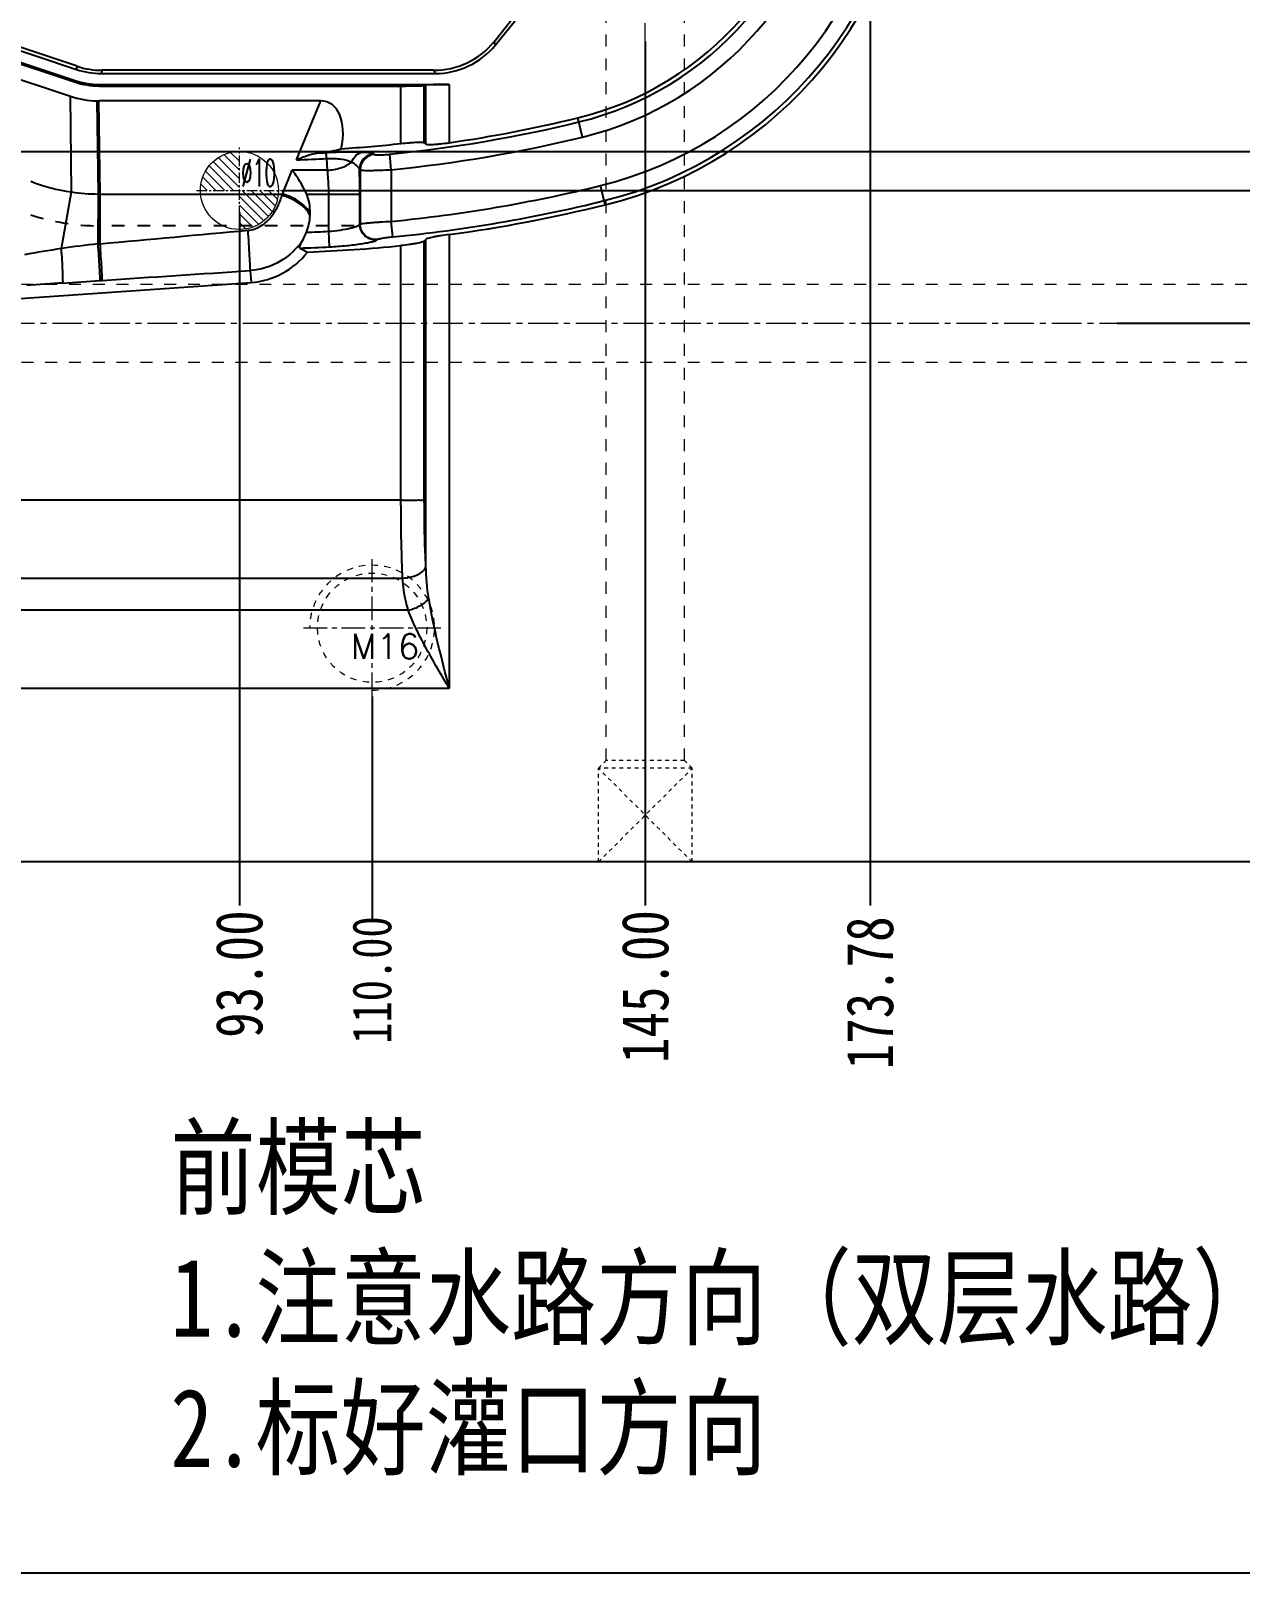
# Model space of a CAD drawing. Header units: millimetres. Extents: x 1205 to 2192, y -3369 to -2218.
# Drawn here: x 1649.5 to 1804.4, y -2752.1 to -2554.6 of the extents above; entities that cross this region are included whole.
import ezdxf

# ---------------------------------------------------------------- set-up
doc = ezdxf.new("R2010")
doc.units = ezdxf.units.MM
doc.header["$LTSCALE"] = 16.335
doc.header["$PDMODE"] = 3
doc.header["$PDSIZE"] = 0.3125
doc.linetypes.add('CENTER', pattern=[0.6, 0.375, -0.075, 0.075, -0.075])
doc.linetypes.add('HIDDEN', pattern=[0.2, 0.1, -0.1])
doc.layers.get('0').update_dxf_attribs({"linetype": 'CONTINUOUS'})
doc.layers.get('Defpoints').update_dxf_attribs({"linetype": 'CONTINUOUS'})
for name, color, linetype, lineweight in [('cool', 153, 'HIDDEN', 9), ('epin', 13, 'CONTINUOUS', 9), ('screw', 33, 'CONTINUOUS', 13)]:
    doc.layers.add(name, color=color, linetype=linetype, lineweight=lineweight)
doc.layers.add('DEFAULT_2', color=8, linetype='HIDDEN')
doc.layers.add('DIM', color=3, linetype='CONTINUOUS')
doc.styles.get("Standard").update_dxf_attribs({"font": 'txt', "width": 0.8})
doc.styles.add('TXT', font='txt.shx', dxfattribs={"bigfont": 'gbcbig.shx'})
doc.styles.add('TXT05', font='txt.shx', dxfattribs={"width": 0.5, "bigfont": 'gbcbig.shx'})
doc.dimstyles.new('11', dxfattribs={"dimtxt": 10, "dimasz": 10, "dimexe": 0, "dimexo": 0, "dimgap": 0, "dimtad": 0, "dimzin": 0, "dimdsep": 46, "dimtxsty": 'Standard', "dimcen": 0, "dimclrd": 4, "dimclre": 4, "dimclrt": 6, "dimazin": 0, "dimtfac": 1, "dimtofl": 0, "dimtmove": 0, "dimatfit": 3, "dimfxl": 0, "dimtolj": 1, "dimtzin": 0, "dimarcsym": 0})

# ---------------------------------------------------------------- blocks, each defined once
blk = doc.blocks.new('02')
at = {"layer": 'cool', "ltscale": 0.932966}
for p, q in [((1262.52, -963.86), (1863.86, -963.86)), ((1262.52, -973.86), (1863.86, -973.86))]:
    blk.add_line(p, q, dxfattribs=at)
at = {"layer": 'cool', "color": 1, "linetype": 'CENTER', "ltscale": 0.621977}
blk.add_line((1248.19, -968.86), (1878.19, -968.86), dxfattribs=at)
blk = doc.blocks.new('cool_jt_g15')
at = {"layer": 'cool', "ltscale": 0.3}
for p, q in [((0, 6), (12, 6)), ((0, 6), (12, -6)), ((0, -6), (12, 6)), ((12, -6), (12, 6)), ((12, 6), (13, 5)), ((13, -5), (13, 5)), ((12, -6), (13, -5)), ((0, -6), (12, -6))]:
    blk.add_line(p, q, dxfattribs=at)
blk = doc.blocks.new('04')
at = {"layer": 'cool', "color": 1, "linetype": 'CENTER', "ltscale": 0.621977}
blk.add_line((1008.19, -1038.86), (1008.19, -817.86), dxfattribs=at)
at = {"layer": 'cool', "ltscale": 0.932966}
for p, q in [((1003.19, -1025.86), (1003.19, -884.86)), ((1013.19, -1025.86), (1013.19, -884.86))]:
    blk.add_line(p, q, dxfattribs=at)
at = {"layer": 'cool', "ltscale": 0.932966, "rotation": 89.99999999999994}
blk.add_blockref('cool_jt_g15', (1008.19, -1038.86), dxfattribs=at)
blk = doc.blocks.new('epin_ejp_10')
at = {"layer": 'epin'}
h = blk.add_hatch(dxfattribs=at)
h.set_pattern_fill('_ANSI31', color=123, scale=0.25, angle=90, style=0)
h.set_pattern_definition([(135, (-1645.23396, 6741.0989), (-0.56126601, -0.56126601), [])])
h.paths.add_polyline_path([(0, 5, 0.414214), (-5, 0), (0, 0)])
h.paths.add_polyline_path([(5, 0), (0, 0), (0, -5, 0.414214)])
at = {"layer": 'epin', "color": 1, "linetype": 'CENTER', "ltscale": 0.219913}
for p, q in [((0, -5.5), (0, 5.5)), ((-5.5, 0), (5.5, 0))]:
    blk.add_line(p, q, dxfattribs=at)
at = {"layer": 'epin'}
blk.add_circle((0, 0), 5, dxfattribs=at)
at = {"layer": 'epin', "color": 6, "style": 'TXT05', "width": 0.5}
blk.add_text('%%c10', height=3.5, dxfattribs=at).set_placement((0.2, 0.5))
blk = doc.blocks.new('*D256')
at = {"layer": 'Defpoints', "color": 0, "transparency": 16777216}
for p in [(1583.19, -2471.02), (1636.69, -2570.02), (1910.43, -2570.02)]:
    blk.add_point(p, dxfattribs=at)
at = {"layer": 'DIM', "color": 4, "lineweight": -2, "transparency": 16777216}
blk.add_line((1636.69, -2570.02), (1910.43, -2570.02), dxfattribs=at)
at = {"layer": 'DIM', "color": 6, "transparency": 16777216, "insert": (1919.23, -2570.02), "char_height": 6, "attachment_point": 5}
blk.add_mtext('\\A1;99.00', dxfattribs=at)
blk = doc.blocks.new('*D257')
at = {"layer": 'Defpoints', "color": 0, "transparency": 16777216}
for p in [(1583.19, -2471.02), (1681.69, -2575.02), (1910.43, -2578.85)]:
    blk.add_point(p, dxfattribs=at)
at = {"layer": 'DIM', "color": 4, "lineweight": -2, "transparency": 16777216}
for p, q in [((1681.69, -2575.02), (1902.43, -2575.02)), ((1902.43, -2575.02), (1906.43, -2578.85)), ((1906.43, -2578.85), (1910.43, -2578.85))]:
    blk.add_line(p, q, dxfattribs=at)
at = {"layer": 'DIM', "color": 6, "transparency": 16777216, "insert": (1920.43, -2578.85), "char_height": 6, "attachment_point": 5}
blk.add_mtext('\\A1;104.00', dxfattribs=at)
blk = doc.blocks.new('*D258')
at = {"layer": 'Defpoints', "color": 0, "transparency": 16777216}
for p in [(1583.19, -2471.02), (1788.63, -2592.02), (1910.43, -2592.02)]:
    blk.add_point(p, dxfattribs=at)
at = {"layer": 'DIM', "color": 4, "lineweight": -2, "transparency": 16777216}
blk.add_line((1788.63, -2592.02), (1910.43, -2592.02), dxfattribs=at)
at = {"layer": 'DIM', "color": 6, "transparency": 16777216, "insert": (1920.03, -2592.02), "char_height": 6, "attachment_point": 5}
blk.add_mtext('\\A1;121.00', dxfattribs=at)
blk = doc.blocks.new('*D259')
at = {"layer": 'Defpoints', "color": 0, "transparency": 16777216}
for p in [(1583.19, -2471.02), (1838.19, -2631.02), (1910.43, -2631.02)]:
    blk.add_point(p, dxfattribs=at)
at = {"layer": 'DIM', "color": 4, "lineweight": -2, "transparency": 16777216}
blk.add_line((1838.19, -2631.02), (1910.43, -2631.02), dxfattribs=at)
at = {"layer": 'DIM', "color": 6, "transparency": 16777216, "insert": (1914.6, -2631.02), "char_height": 2.5, "attachment_point": 5}
blk.add_mtext('\\A1;160.00', dxfattribs=at)
blk = doc.blocks.new('*D264')
at = {"layer": 'Defpoints', "color": 0, "transparency": 16777216}
for p in [(1583.19, -2471.02), (1676.19, -2577.78), (1676.19, -2666.58)]:
    blk.add_point(p, dxfattribs=at)
at = {"layer": 'DIM', "color": 4, "lineweight": -2, "transparency": 16777216}
blk.add_line((1676.19, -2577.78), (1676.19, -2666.58), dxfattribs=at)
at = {"layer": 'DIM', "color": 6, "transparency": 16777216, "insert": (1676.19, -2675.38), "char_height": 6, "attachment_point": 5, "rotation": 90}
blk.add_mtext('\\A1;93.00', dxfattribs=at)
blk = doc.blocks.new('*D265')
at = {"layer": 'Defpoints', "color": 0, "transparency": 16777216}
for p in [(1583.19, -2471.02), (1728.19, -2555.94), (1728.19, -2666.58)]:
    blk.add_point(p, dxfattribs=at)
at = {"layer": 'DIM', "color": 4, "lineweight": -2, "transparency": 16777216}
blk.add_line((1728.19, -2555.94), (1728.19, -2666.58), dxfattribs=at)
at = {"layer": 'DIM', "color": 6, "transparency": 16777216, "insert": (1728.19, -2676.98), "char_height": 6, "attachment_point": 5, "rotation": 90}
blk.add_mtext('\\A1;145.00', dxfattribs=at)
blk = doc.blocks.new('*D266')
at = {"layer": 'Defpoints', "color": 0, "transparency": 16777216}
for p in [(1583.19, -2471.02), (1756.98, -2531.52), (1756.98, -2666.58)]:
    blk.add_point(p, dxfattribs=at)
at = {"layer": 'DIM', "color": 4, "lineweight": -2, "transparency": 16777216}
blk.add_line((1756.98, -2531.52), (1756.98, -2666.58), dxfattribs=at)
at = {"layer": 'DIM', "color": 6, "transparency": 16777216, "insert": (1756.98, -2677.78), "char_height": 6, "attachment_point": 5, "rotation": 90}
blk.add_mtext('\\A1;173.78', dxfattribs=at)
blk = doc.blocks.new('*D267')
at = {"layer": 'Defpoints', "color": 0, "transparency": 16777216}
for p in [(1583.19, -2471.02), (1840.19, -2523.42), (1849.12, -2666.58)]:
    blk.add_point(p, dxfattribs=at)
at = {"layer": 'DIM', "color": 4, "lineweight": -2, "transparency": 16777216}
for p, q in [((1840.19, -2523.42), (1840.19, -2658.58)), ((1840.19, -2658.58), (1849.12, -2662.58)), ((1849.12, -2662.58), (1849.12, -2666.58))]:
    blk.add_line(p, q, dxfattribs=at)
at = {"layer": 'DIM', "color": 6, "transparency": 16777216, "insert": (1849.12, -2677.78), "char_height": 6, "attachment_point": 5, "rotation": 90}
blk.add_mtext('\\A1;257.00', dxfattribs=at)
blk = doc.blocks.new('*D268')
at = {"layer": 'Defpoints', "color": 0, "transparency": 16777216}
for p in [(1583.19, -2471.02), (1838.19, -2631.02), (1838.19, -2666.58)]:
    blk.add_point(p, dxfattribs=at)
at = {"layer": 'DIM', "color": 4, "lineweight": -2, "transparency": 16777216}
blk.add_line((1838.19, -2631.02), (1838.19, -2666.58), dxfattribs=at)
at = {"layer": 'DIM', "color": 6, "transparency": 16777216, "insert": (1838.19, -2677.78), "char_height": 6, "attachment_point": 5, "rotation": 90}
blk.add_mtext('\\A1;255.00', dxfattribs=at)
blk = doc.blocks.new('screw_m16_g')
at = {"layer": 'screw', "color": 1, "linetype": 'CENTER', "ltscale": 0.497582}
for p, q in [((0, -8.8), (0, 8.8)), ((-8.8, 0), (8.8, 0))]:
    blk.add_line(p, q, dxfattribs=at)
at = {"layer": 'screw', "color": 33, "linetype": 'HIDDEN', "ltscale": 0.497582}
blk.add_circle((0, 0), 7, dxfattribs=at)
at = {"layer": 'screw', "color": 92, "linetype": 'HIDDEN', "ltscale": 0.497582}
blk.add_arc((0, 0), 8, 270, 180, dxfattribs=at)
at = {"layer": 'screw', "color": 6, "style": 'TXT'}
blk.add_text('M16', height=3.2, dxfattribs=at).set_placement((-2.72, -4))
blk = doc.blocks.new('*D337')
at = {"layer": 'Defpoints', "color": 0, "transparency": 16777216}
for p in [(1583.19, -2471.02), (1693.19, -2639.82), (1693.19, -2668.47)]:
    blk.add_point(p, dxfattribs=at)
at = {"layer": 'DIM', "color": 4, "lineweight": -2, "transparency": 16777216}
blk.add_line((1693.19, -2639.82), (1693.19, -2668.47), dxfattribs=at)
at = {"layer": 'DIM', "color": 6, "transparency": 16777216, "insert": (1693.19, -2676.14), "char_height": 2.5, "attachment_point": 5, "rotation": 90}
blk.add_mtext('\\A1;{\\H2x;110.00}', dxfattribs=at)

msp = doc.modelspace()

# ---------------------------------------------------------------- linework, layer by layer
at = {"color": 7, "linetype": 'Continuous'}
for p, q in [((1643.355, -2555.526), (1655.34, -2559.521)), ((1655.406, -2559.115), (1643.421, -2555.12)), ((1709.006, -2556.378), (1708.822, -2555.962)), ((1643.095, -2557.13), (1655.079, -2561.125)), ((1643.159, -2556.938), (1655.143, -2560.933)), ((1642.554, -2558.959), (1654.539, -2562.954)), ((1655.34, -2559.521), (1655.406, -2559.115)), ((1658.579, -2559.63), (1658.513, -2560.036)), ((1701.065, -2559.63), (1658.579, -2559.63)), ((1701.065, -2559.63), (1701.257, -2560.036)), ((1655.079, -2561.125), (1655.143, -2560.933)), ((1658.253, -2561.437), (1703.068, -2561.437)), ((1658.253, -2561.64), (1658.253, -2561.437)), ((1658.253, -2561.64), (1696.893, -2561.64)), ((1658.513, -2560.036), (1701.257, -2560.036)), ((1696.893, -2569.005), (1696.893, -2561.64)), ((1699.882, -2561.568), (1700.08, -2561.509)), ((1699.882, -2568.895), (1699.882, -2561.568)), ((1699.882, -2561.785), (1700.08, -2561.905)), ((1700.08, -2569.07), (1700.08, -2561.509)), ((1703.068, -2561.437), (1703.068, -2568.906)), ((1654.686, -2575.196), (1654.539, -2562.954)), ((1658.128, -2575.475), (1657.956, -2563.543)), ((1686.604, -2563.546), (1658.187, -2563.546)), ((1658.359, -2575.476), (1658.187, -2563.546)), ((1683.502, -2571.1), (1686.604, -2563.546)), ((1720.152, -2568.179), (1719.552, -2565.718)), ((1699.882, -2568.895), (1700.08, -2569.07)), ((1687.476, -2572.429), (1687.373, -2570.925)), ((1693.394, -2570.322), (1693.482, -2570.404)), ((1695.65, -2572.362), (1695.453, -2570.379)), ((1681.706, -2575.476), (1682.957, -2572.429)), ((1687.476, -2572.429), (1682.957, -2572.429)), ((1691.576, -2572.307), (1691.666, -2572.389)), ((1691.666, -2572.389), (1691.666, -2579.315)), ((1695.65, -2572.362), (1695.65, -2578.974)), ((1653.401, -2582.464), (1654.686, -2575.196)), ((1658.096, -2581.873), (1658.128, -2575.475)), ((1658.128, -2575.475), (1658.359, -2575.476)), ((1658.359, -2575.476), (1681.706, -2575.476)), ((1658.359, -2581.848), (1658.359, -2575.476)), ((1684.811, -2575.507), (1691.627, -2575.507)), ((1687.643, -2580.247), (1687.643, -2575.507)), ((1691.627, -2579.356), (1691.627, -2575.507)), ((1723.064, -2576.847), (1722.455, -2574.389)), ((1691.627, -2579.356), (1691.666, -2579.315)), ((1695.841, -2580.957), (1695.65, -2578.974)), ((1687.747, -2582.236), (1687.643, -2580.247)), ((1693.788, -2581.342), (1693.827, -2581.3)), ((1699.882, -2581.509), (1700.08, -2581.286)), ((1699.882, -2614.66), (1699.882, -2581.509)), ((1700.08, -2623.131), (1700.08, -2581.286)), ((1703.068, -2580.665), (1703.068, -2638.781)), ((1658.096, -2581.873), (1658.359, -2581.848)), ((1696.893, -2614.659), (1696.893, -2582.076)), ((1677.574, -2585.274), (1677.681, -2586.799)), ((1644.961, -2589.087), (1677.681, -2586.799)), ((1658.367, -2586.559), (1658.633, -2586.541)), ((1622.058, -2614.659), (1696.893, -2614.659)), ((1621.586, -2624.659), (1697.093, -2624.659)), ((1697.826, -2628.781), (1621.166, -2628.781)), ((1703.068, -2638.781), (1621.617, -2638.781)), ((1827.194, -2661.018), (1646.592, -2661.018))]:
    msp.add_line(p, q, dxfattribs=at)
msp.add_lwpolyline([(1205.268, -2217.543), (2177.262, -2217.543), (2177.262, -2752.101), (1205.268, -2752.101)], close=True)
for centre, radius, start, end in [((1587.085, -2456.018), 157.508, 320.61471, 39.38529), ((1587.085, -2456.018), 157.914, 320.54306, 39.45694), ((1710.476, -2526.061), 49.79, 283.9208, 357.05798), ((1710.476, -2526.061), 51.783, 283.9208, 357.05798), ((1710.476, -2526.061), 52.323, 283.9208, 357.05798), ((1709.93, -2526.195), 40.677, 283.68278, 354.08082), ((1709.93, -2526.195), 41.217, 283.68278, 354.08082), ((1709.93, -2526.195), 43.21, 283.68278, 354.08082), ((1701.066, -2549.595), 10.035, 269.99675, 320.61795), ((1701.26, -2550.007), 10.029, 269.98415, 320.60543), ((1658.263, -2551.541), 9.897, 251.62431, 269.94074), ((1658.198, -2551.946), 11.6, 251.61269, 268.80234), ((1658.187, -2551.985), 11.56, 268.85267, 270.00013), ((1677.947, -2394.823), 175.886, 278.21142, 283.68278), ((1677.947, -2394.823), 176.426, 275.69435, 283.68278), ((1677.947, -2394.823), 175.209, 273.69551, 276.20778), ((1677.947, -2394.823), 178.418, 275.69435, 283.68278), ((1677.947, -2405.723), 165.471, 271.92397, 273.26558), ((1677.947, -2406.948), 163.484, 272.92949, 273.26814), ((1693.586, -2572.322), 2.01, 95.48234, 179.54893), ((1693.675, -2572.404), 2.01, 95.5084, 179.54784), ((1592.875, -2575.495), 98.752, 359.99271, 1.85004), ((1658.211, -2553.095), 22.381, 260.93821, 269.78828), ((1742.51, -2593.782), 63.5, 163.24446, 163.41821), ((1677.947, -2394.823), 184.999, 275.49116, 283.9208), ((1677.947, -2394.823), 186.992, 275.49116, 283.9208), ((1677.947, -2394.823), 187.532, 277.69828, 283.9208), ((1677.803, -2577.905), 7.459, 357.50188, 359.52128), ((1677.947, -2394.823), 185.676, 272.10514, 272.99312), ((1677.226, -2739.777), 159.107, 98.61217, 100.33686), ((1666.376, -2666.54), 85.071, 95.58587, 98.77334), ((1676.983, -2576.823), 10, 274, 322.55357), ((1677.947, -2394.823), 187.669, 271.82871, 272.99312), ((1847.65, -2264.839), 357.275, 242.72715, 242.90494), ((1677.947, -2394.823), 188.209, 272.12385, 275.77748), ((1711.793, -3492.707), 907.703, 93.676366, 93.969857), ((1538.38, -793.843), 1796.727, 273.676485, 273.829103)]:
    msp.add_arc(centre, radius, start, end, dxfattribs=at)
for centre, major_axis, ratio, start_param, end_param in [((1658.518, -2549.972), (1.612, 9.934), 0.9985935, 2.9809398, 3.3022455), ((1658.584, -2549.566), (1.612, 9.934), 0.9985935, 9.2641251, 9.5854308), ((1658.258, -2551.576), (1.612, 9.934), 0.9985935, -3.3022455, -2.9809398), ((1696.893, -2561.562), (3, 0), 0.0261859, -1.5707963, -0.0872665), ((1703.068, -2561.516), (3, 0), 0.0261859, 1.5707963, 3.0543262), ((1684.948, -2570.043), (2.594, 6.317), 0.5857503, -1.2770609, 0.2360064), ((1680.743, -2580.283), (2.594, 6.317), 0.5857503, -0.9703553, -0.5090783)]:
    msp.add_ellipse(centre, major_axis=major_axis, ratio=ratio, start_param=start_param, end_param=end_param, dxfattribs=at)
for points, knots in [([(1686.302, -2570.219), (1686.916, -2570.15), (1687.749, -2570.037), (1688.724, -2569.829), (1689.092, -2569.726), (1689.24, -2569.668)], [0, 0, 0, 0, 0.6185388, 0.8406346, 1, 1, 1, 1]), ([(1696.893, -2569.005), (1697.254, -2568.966), (1697.782, -2568.915), (1698.457, -2568.865), (1698.895, -2568.841), (1699.264, -2568.831), (1699.555, -2568.833), (1699.749, -2568.853), (1699.856, -2568.872), (1699.882, -2568.895)], [0, 0, 0, 0, 0.3628348, 0.5288453, 0.676612, 0.8011167, 0.8982743, 0.9648202, 1, 1, 1, 1]), ([(1700.08, -2569.07), (1700.106, -2569.093), (1700.214, -2569.112), (1700.407, -2569.131), (1700.699, -2569.131), (1701.068, -2569.118), (1701.507, -2569.088), (1702.182, -2569.024), (1702.709, -2568.958), (1703.068, -2568.906)], [0, 0, 0, 0, 0.0351605, 0.1016984, 0.1988734, 0.3234196, 0.4712472, 0.6372919, 1, 1, 1, 1]), ([(1683.502, -2571.1), (1683.965, -2570.886), (1684.875, -2570.516), (1685.834, -2570.271), (1686.302, -2570.219)], [0, 0, 0, 0, 0.5197792, 1, 1, 1, 1]), ([(1687.267, -2570.167), (1688.175, -2570.115), (1689.748, -2570.054), (1691.323, -2570.059), (1691.986, -2570.097)], [0, 0, 0, 0, 0.5777936, 1, 1, 1, 1]), ([(1687.373, -2570.925), (1687.364, -2570.827), (1687.346, -2570.652), (1687.321, -2570.423), (1687.294, -2570.27), (1687.28, -2570.19), (1687.267, -2570.167)], [0, 0, 0, 0, 0.3860889, 0.6892067, 0.8963031, 1, 1, 1, 1]), ([(1687.373, -2570.925), (1688.014, -2570.884), (1689.112, -2570.921), (1690.181, -2571.193), (1690.589, -2571.377)], [0, 0, 0, 0, 0.5898012, 1, 1, 1, 1]), ([(1687.476, -2572.429), (1688.06, -2572.404), (1689.165, -2572.212), (1690.182, -2571.707), (1690.589, -2571.377)], [0, 0, 0, 0, 0.5276616, 1, 1, 1, 1]), ([(1690.589, -2571.377), (1690.697, -2571.051), (1691.049, -2570.459), (1691.676, -2570.139), (1691.986, -2570.097)], [0, 0, 0, 0, 0.523162, 1, 1, 1, 1]), ([(1690.589, -2571.377), (1690.81, -2571.528), (1691.116, -2571.745), (1691.444, -2572.064), (1691.549, -2572.227), (1691.576, -2572.307)], [0, 0, 0, 0, 0.5853872, 0.816961, 1, 1, 1, 1]), ([(1691.986, -2570.097), (1692.161, -2570.106), (1692.476, -2570.128), (1692.895, -2570.172), (1693.188, -2570.228), (1693.35, -2570.281), (1693.394, -2570.322)], [0, 0, 0, 0, 0.3662105, 0.6614369, 0.8745247, 1, 1, 1, 1]), ([(1693.482, -2570.404), (1693.499, -2570.42), (1693.569, -2570.436), (1693.696, -2570.453), (1693.886, -2570.461), (1694.238, -2570.463), (1694.767, -2570.439), (1695.213, -2570.403), (1695.453, -2570.379)], [0, 0, 0, 0, 0.0353206, 0.1015055, 0.1979148, 0.3218619, 0.6355026, 1, 1, 1, 1]), ([(1684.811, -2575.507), (1684.557, -2574.937), (1683.992, -2573.875), (1683.312, -2572.883), (1682.957, -2572.429)], [0, 0, 0, 0, 0.5200374, 1, 1, 1, 1]), ([(1687.643, -2575.507), (1687.643, -2575.232), (1687.629, -2574.204), (1687.568, -2573.176), (1687.476, -2572.429)], [0, 0, 0, 0, 0.2679772, 1, 1, 1, 1]), ([(1691.666, -2572.389), (1691.706, -2572.407), (1691.843, -2572.418), (1692.102, -2572.439), (1692.487, -2572.445), (1692.978, -2572.446), (1693.562, -2572.438), (1694.463, -2572.415), (1695.167, -2572.386), (1695.65, -2572.362)], [0, 0, 0, 0, 0.0338405, 0.1002982, 0.197483, 0.3221765, 0.4701408, 0.6362983, 1, 1, 1, 1]), ([(1677.299, -2580.12), (1677.881, -2580.068), (1679.013, -2579.661), (1680.276, -2578.493), (1681.135, -2577.117), (1681.508, -2576.14), (1681.651, -2575.66)], [0, 0, 0, 0, 0.2663805, 0.5256404, 0.7717068, 1, 1, 1, 1]), ([(1685.255, -2578.23), (1685.117, -2577.937), (1684.705, -2577.359), (1683.553, -2576.369), (1682.439, -2575.864), (1681.651, -2575.66)], [0, 0, 0, 0, 0.2142945, 0.4613571, 1, 1, 1, 1]), ([(1685.262, -2577.967), (1685.115, -2577.68), (1684.696, -2577.119), (1683.559, -2576.16), (1682.472, -2575.671), (1681.706, -2575.476)], [0, 0, 0, 0, 0.2179796, 0.465792, 1, 1, 1, 1]), ([(1687.643, -2580.247), (1688.13, -2580.208), (1689.038, -2580.107), (1690.106, -2579.917), (1690.813, -2579.736), (1691.198, -2579.612), (1691.461, -2579.496), (1691.597, -2579.406), (1691.627, -2579.356)], [0, 0, 0, 0, 0.356027, 0.6644777, 0.7884576, 0.8870818, 0.9577685, 1, 1, 1, 1]), ([(1693.788, -2581.342), (1693.517, -2581.362), (1692.959, -2581.29), (1692.24, -2580.858), (1691.749, -2580.178), (1691.63, -2579.628), (1691.627, -2579.356)], [0, 0, 0, 0, 0.2496972, 0.5, 0.7503028, 1, 1, 1, 1]), ([(1691.666, -2579.315), (1691.706, -2579.293), (1691.842, -2579.269), (1692.102, -2579.227), (1692.487, -2579.186), (1692.978, -2579.141), (1693.561, -2579.096), (1694.462, -2579.036), (1695.167, -2578.997), (1695.65, -2578.974)], [0, 0, 0, 0, 0.0344285, 0.1013319, 0.1987526, 0.3234561, 0.4712355, 0.6370753, 1, 1, 1, 1]), ([(1693.827, -2581.3), (1693.556, -2581.321), (1692.998, -2581.249), (1692.278, -2580.817), (1691.787, -2580.137), (1691.668, -2579.587), (1691.666, -2579.315)], [0, 0, 0, 0, 0.249697, 0.5, 0.750303, 1, 1, 1, 1]), ([(1677.574, -2585.274), (1677.578, -2585.195), (1677.575, -2584.981), (1677.558, -2584.357), (1677.503, -2583.278), (1677.415, -2581.774), (1677.34, -2580.681), (1677.299, -2580.12)], [0, 0, 0, 0, 0.045906, 0.1242836, 0.3629921, 0.6734372, 1, 1, 1, 1]), ([(1684.338, -2581.341), (1683.593, -2582.442), (1681.584, -2584.359), (1678.919, -2585.183), (1677.574, -2585.274)], [0, 0, 0, 0, 0.4965536, 1, 1, 1, 1]), ([(1683.936, -2582.397), (1683.903, -2582.379), (1683.905, -2582.281), (1683.939, -2582.177), (1684.015, -2581.985), (1684.152, -2581.708), (1684.273, -2581.47), (1684.338, -2581.341)], [0, 0, 0, 0, 0.0971815, 0.1886518, 0.3093744, 0.6216934, 1, 1, 1, 1]), ([(1684.338, -2581.341), (1684.376, -2581.265), (1684.529, -2580.948), (1684.666, -2580.623), (1684.768, -2580.374)], [0, 0, 0, 0, 0.2389165, 1, 1, 1, 1]), ([(1687.747, -2582.236), (1688.479, -2582.198), (1689.547, -2582.12), (1690.909, -2581.971), (1691.793, -2581.851), (1692.54, -2581.725), (1693.124, -2581.6), (1693.5, -2581.494), (1693.7, -2581.407), (1693.767, -2581.364), (1693.788, -2581.342)], [0, 0, 0, 0, 0.3586777, 0.5229851, 0.6699439, 0.7946871, 0.8930731, 0.9619474, 0.9847696, 1, 1, 1, 1]), ([(1693.827, -2581.3), (1693.845, -2581.281), (1693.916, -2581.253), (1694.048, -2581.213), (1694.244, -2581.17), (1694.604, -2581.105), (1695.142, -2581.03), (1695.597, -2580.98), (1695.841, -2580.957)], [0, 0, 0, 0, 0.0378504, 0.1067658, 0.2052963, 0.3302149, 0.6416262, 1, 1, 1, 1]), ([(1699.882, -2581.509), (1699.856, -2581.538), (1699.752, -2581.583), (1699.557, -2581.649), (1699.266, -2581.721), (1698.898, -2581.797), (1698.461, -2581.874), (1697.786, -2581.976), (1697.257, -2582.04), (1696.893, -2582.076)], [0, 0, 0, 0, 0.0381139, 0.1070053, 0.2053568, 0.3298927, 0.4766887, 0.6410762, 1, 1, 1, 1]), ([(1703.068, -2580.665), (1702.706, -2580.714), (1702.177, -2580.792), (1701.503, -2580.907), (1701.066, -2580.991), (1700.697, -2581.071), (1700.406, -2581.144), (1700.21, -2581.211), (1700.106, -2581.257), (1700.08, -2581.286)], [0, 0, 0, 0, 0.3586018, 0.5229699, 0.6698316, 0.7944743, 0.8929266, 0.9618772, 1, 1, 1, 1]), ([(1653.591, -2586.872), (1653.598, -2586.805), (1653.6, -2586.626), (1653.596, -2586.107), (1653.561, -2585.204), (1653.495, -2583.914), (1653.435, -2582.964), (1653.401, -2582.464)], [0, 0, 0, 0, 0.0458112, 0.1217905, 0.352539, 0.6597603, 1, 1, 1, 1]), ([(1658.367, -2586.559), (1658.369, -2586.368), (1658.339, -2585.811), (1658.286, -2584.773), (1658.2, -2583.402), (1658.132, -2582.397), (1658.096, -2581.873)], [0, 0, 0, 0, 0.1223318, 0.3558494, 0.6643574, 1, 1, 1, 1]), ([(1658.633, -2586.541), (1658.635, -2586.349), (1658.604, -2585.792), (1658.551, -2584.752), (1658.463, -2583.38), (1658.396, -2582.373), (1658.359, -2581.848)], [0, 0, 0, 0, 0.122347, 0.355937, 0.6644779, 1, 1, 1, 1]), ([(1696.893, -2614.659), (1697.078, -2614.661), (1697.44, -2614.66), (1697.968, -2614.661), (1698.46, -2614.66), (1698.897, -2614.661), (1699.221, -2614.659), (1699.442, -2614.662), (1699.577, -2614.662), (1699.687, -2614.655), (1699.766, -2614.654), (1699.815, -2614.669), (1699.842, -2614.679), (1699.869, -2614.681), (1699.879, -2614.667), (1699.882, -2614.659)], [0, 0, 0, 0, 0.1844084, 0.3624934, 0.5281481, 0.6756923, 0.8000665, 0.8522002, 0.8970096, 0.9341281, 0.9632679, 0.9751773, 0.984952, 0.9921969, 1, 1, 1, 1]), ([(1697.093, -2624.659), (1697.059, -2623.878), (1696.939, -2620.546), (1696.893, -2617.211), (1696.893, -2614.659)], [0, 0, 0, 0, 0.2346284, 1, 1, 1, 1]), ([(1700.08, -2623.131), (1700.047, -2622.469), (1699.927, -2619.647), (1699.882, -2616.822), (1699.882, -2614.66)], [0, 0, 0, 0, 0.2347588, 1, 1, 1, 1]), ([(1697.093, -2624.659), (1697.461, -2624.643), (1698.169, -2624.543), (1699.25, -2624.185), (1700.011, -2623.594), (1700.08, -2623.131)], [0, 0, 0, 0, 0.3145301, 0.5999283, 1, 1, 1, 1]), ([(1697.826, -2628.781), (1697.719, -2628.446), (1697.341, -2627.099), (1697.147, -2625.704), (1697.093, -2624.659)], [0, 0, 0, 0, 0.2514502, 1, 1, 1, 1]), ([(1697.826, -2628.781), (1698.367, -2628.65), (1699.136, -2628.357), (1699.986, -2627.785), (1700.32, -2627.453), (1700.447, -2627.281)], [0, 0, 0, 0, 0.544739, 0.790298, 1, 1, 1, 1]), ([(1703.068, -2638.781), (1702.086, -2637.108), (1700.625, -2634.629), (1698.878, -2631.29), (1698.135, -2629.616), (1697.826, -2628.781)], [0, 0, 0, 0, 0.5147978, 0.7635087, 1, 1, 1, 1]), ([(1703.068, -2638.781), (1702.578, -2636.858), (1701.605, -2633.049), (1700.756, -2629.204), (1700.447, -2627.281)], [0, 0, 0, 0, 0.5045704, 1, 1, 1, 1])]:
    msp.add_open_spline(points, degree=3, knots=knots, dxfattribs=at)
for points in [[(1649.459, -2573.836), (1651.135, -2574.492), (1652.902, -2574.956), (1654.686, -2575.196)], [(1684.768, -2580.374), (1685.047, -2579.697), (1685.223, -2578.962), (1685.255, -2578.23)], [(1658.359, -2581.848), (1664.672, -2581.266), (1670.985, -2580.69), (1677.299, -2580.12)], [(1658.633, -2586.541), (1664.947, -2586.114), (1671.26, -2585.692), (1677.574, -2585.274)], [(1700.447, -2627.281), (1700.227, -2625.91), (1700.115, -2624.519), (1700.08, -2623.131)]]:
    msp.add_open_spline(points, degree=3, dxfattribs=at)
at = {"layer": 'DEFAULT_2', "color": 8, "linetype": 'HIDDEN'}
msp.add_line((1690.893, -2579.546), (1658.187, -2579.546), dxfattribs=at)
msp.add_arc((1658.187, -2552.01), 27.536, 251.565, 270.00005, dxfattribs=at)

# ---------------------------------------------------------------- block references
for name, p in [('04', (720, -1622.161)), ('02', (20, -1623.161))]:
    msp.add_blockref(name, p)
at = {"layer": 'epin'}
msp.add_blockref('epin_ejp_10', (1676.194, -2575.018), dxfattribs=at)
at = {"layer": 'screw'}
msp.add_blockref('screw_m16_g', (1693.194, -2631.018), dxfattribs=at)

# ---------------------------------------------------------------- texts
at = {"insert": (1667.363, -2695.145), "char_height": 10, "width": 257.62943, "attachment_point": 1}
msp.add_mtext('{\\fSimSun|b0|i0|c134|p2;前模芯\\P1.注意水路方向（双层水路）\\P2.标好灌口方向}', dxfattribs=at)

# ---------------------------------------------------------------- dimensions: what is measured, and where the dimension line sits
at = {"layer": 'DIM'}
for feature_location, offset, dtype, override, picture, middle in [((1636.694, -2570.018), (273.736, 0), 0, {"dimtxt": 6, "dimasz": 2}, '*D256', (1919.23, -2570.018)), ((1681.694, -2575.018), (228.736, -3.833), 0, {"dimtxt": 6, "dimasz": 2}, '*D257', (1920.43, -2578.851)), ((1788.626, -2592.018), (121.803, 0), 0, {"dimtxt": 6, "dimasz": 2}, '*D258', (1920.03, -2592.018)), ((1838.194, -2631.018), (72.236, 0), 0, {"dimtxt": 2.5, "dimasz": 2}, '*D259', (1914.597, -2631.018)), ((1676.194, -2577.775), (0, -88.806), 1, {"dimtxt": 6, "dimasz": 2}, '*D264', (1676.194, -2675.381)), ((1728.194, -2555.937), (0, -110.644), 1, {"dimtxt": 6, "dimasz": 2}, '*D265', (1728.194, -2676.981)), ((1756.976, -2531.518), (0, -135.063), 1, {"dimtxt": 6, "dimasz": 2}, '*D266', (1756.976, -2677.781)), ((1840.194, -2523.418), (8.923, -143.163), 1, {"dimtxt": 6, "dimasz": 2}, '*D267', (1849.116, -2677.781)), ((1838.194, -2631.018), (0, -35.563), 1, {"dimtxt": 6, "dimasz": 2}, '*D268', (1838.194, -2677.781))]:
    dim = msp.add_ordinate_dim(feature_location=feature_location, offset=offset, dtype=dtype, origin=(1583.194, -2471.018), dimstyle='11', override=override, dxfattribs=at)
    dim.commit()
    dim.dimension.update_dxf_attribs({"geometry": picture, "text_midpoint": middle})
dim = msp.add_ordinate_dim(feature_location=(1693.194, -2639.818), offset=(0, -28.652), dtype=1, origin=(1583.194, -2471.018), text='{\\H2x;<>}', dimstyle='11', override={"dimtxt": 2.5, "dimasz": 2}, dxfattribs=at)
dim.commit()
dim.dimension.update_dxf_attribs({"geometry": '*D337', "text_midpoint": (1693.194, -2676.136)})

doc.saveas('drawing.dxf')
